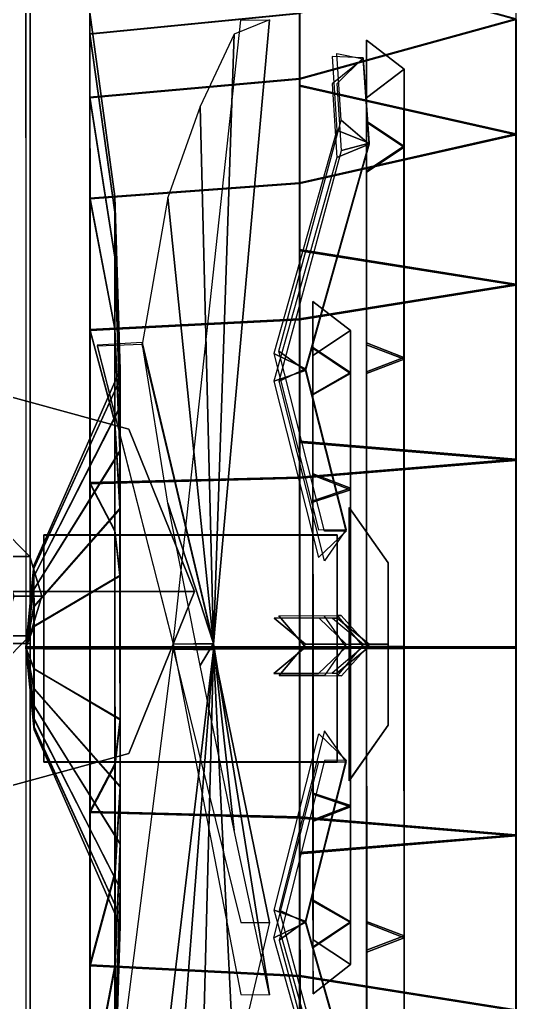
# Model space of a CAD drawing. Extents: x -9.3 to 15.5, y -7 to 5.4.
# Drawn here: x 5.637 to 5.977, y 3.089 to 3.736 of the extents above; entities that cross this region are included whole.
import ezdxf

# ---------------------------------------------------------------- set-up
doc = ezdxf.new("R2010")
doc.units = 0

msp = doc.modelspace()

# ---------------------------------------------------------------- linework, layer by layer
for points in [[(14.20877, -3.8, 4.7), (14.20877, 4.8, 4.7), (5.60877, 4.8, 4.7), (5.60877, -3.8, 4.7)], [(5.51256, 3.32484, 9.34181), (5.64339, 3.32484, 9.34181), (5.64339, 4.03874, 9.34181), (5.50953, 4.03874, 9.34181)], [(5.51256, 3.32484, 7.85497), (5.50953, 4.03874, 7.85497), (5.64339, 4.03874, 7.85497), (5.64339, 3.32484, 7.85497)], [(5.64339, 3.32484, 8.59839), (5.64339, 3.32484, 7.85497), (5.64339, 4.03874, 7.85497), (5.64339, 4.03874, 8.59839)], [(5.64339, 3.32484, 8.59839), (5.64339, 4.03874, 8.59839), (5.64339, 4.03874, 9.34181), (5.64339, 3.32484, 9.34181)], [(5.6405, 3.32288, 9.30462), (5.82057, 3.32281, 9.19437), (5.82047, 3.88824, 9.19385), (5.64038, 3.99236, 9.304)], [(5.64073, 3.99104, 7.88462), (5.82078, 3.88713, 7.99506), (5.82088, 3.3217, 7.99558), (5.64085, 3.32157, 7.88524)], [(5.82056, 3.58416, 9.04764), (5.82047, 3.88824, 9.19385), (5.82057, 3.45808, 9.1)], [(5.82047, 3.88824, 9.19385), (5.82056, 3.58416, 9.04764), (5.82057, 3.69239, 8.96443)], [(5.82047, 3.88824, 9.19385), (5.82057, 3.32281, 9.19437), (5.82057, 3.45808, 9.1)], [(5.82058, 3.7754, 8.85604), (5.82047, 3.88824, 9.19385), (5.82057, 3.69239, 8.96443)], [(5.82078, 3.88713, 7.99506), (5.82071, 3.77492, 8.33308), (5.82075, 3.69171, 8.22484)], [(5.82079, 3.58332, 8.14184), (5.82078, 3.88713, 7.99506), (5.82075, 3.69171, 8.22484)], [(5.82079, 3.58332, 8.14184), (5.82083, 3.45714, 8.08971), (5.82078, 3.88713, 7.99506)], [(5.82083, 3.45714, 8.08971), (5.82088, 3.3217, 7.99558), (5.82078, 3.88713, 7.99506)], [(5.96285, 3.73611, 8.83343), (5.8206, 3.69677, 8.81074), (5.82062, 3.73985, 8.70646), (5.96287, 3.78372, 8.7182)], [(5.96293, 3.78349, 8.47098), (5.82068, 3.73965, 8.48273), (5.82071, 3.69637, 8.37852), (5.96297, 3.73567, 8.35583)], [(5.96285, 3.73611, 8.83343), (5.82058, 3.7754, 8.85604), (5.82057, 3.69239, 8.96443), (5.96284, 3.66031, 8.93241)], [(5.82071, 3.77492, 8.33308), (5.96297, 3.73567, 8.35583), (5.96301, 3.65968, 8.25699), (5.82075, 3.69171, 8.22484)], [(5.68271, 3.74028, 8.59456), (5.82065, 3.75448, 8.59458), (5.82062, 3.73985, 8.70646), (5.68269, 3.72614, 8.70277)], [(5.82068, 3.73965, 8.48273), (5.82065, 3.75448, 8.59458), (5.68271, 3.74028, 8.59456), (5.68274, 3.72594, 8.48637)], [(5.8206, 3.69677, 8.81074), (5.68267, 3.68447, 8.80363), (5.68269, 3.72614, 8.70277), (5.82062, 3.73985, 8.70646)], [(5.68271, 3.74028, 8.59456), (5.68269, 3.72614, 8.70277), (5.69906, 3.60903, 8.67151), (5.69908, 3.61907, 8.59467)], [(5.68274, 3.72594, 8.48637), (5.68271, 3.74028, 8.59456), (5.69908, 3.61907, 8.59467), (5.6991, 3.60888, 8.51786)], [(5.82071, 3.69637, 8.37852), (5.82068, 3.73965, 8.48273), (5.68274, 3.72594, 8.48637), (5.68277, 3.68408, 8.38558)], [(5.80089, 3.73538, 8.56738), (5.76398, 3.32452, 8.59729), (5.73747, 3.32475, 8.59678), (5.78208, 3.73512, 8.56748)], [(5.76398, 3.32452, 8.59729), (5.80089, 3.73538, 8.56738), (5.77749, 3.72589, 8.68687)], [(5.82059, 3.62817, 8.90032), (5.8206, 3.69677, 8.81074), (5.96285, 3.73611, 8.83343), (5.96284, 3.66031, 8.93241)], [(5.96297, 3.73567, 8.35583), (5.82071, 3.69637, 8.37852), (5.82075, 3.6276, 8.28907), (5.96301, 3.65968, 8.25699)], [(5.69906, 3.60903, 8.67151), (5.68269, 3.72614, 8.70277), (5.68267, 3.68447, 8.80363), (5.69905, 3.57944, 8.74313)], [(5.68277, 3.68408, 8.38558), (5.68274, 3.72594, 8.48637), (5.6991, 3.60888, 8.51786), (5.69912, 3.57916, 8.44629)], [(5.7553, 3.67842, 8.78471), (5.76398, 3.32452, 8.59729), (5.77749, 3.72589, 8.68687)], [(5.86453, 3.66881, 8.79422), (5.88926, 3.65236, 8.78476), (5.8893, 3.70301, 8.59429), (5.86457, 3.722, 8.59425)], [(5.86463, 3.66807, 8.39449), (5.86457, 3.722, 8.59425), (5.8893, 3.70301, 8.59429), (5.88935, 3.65165, 8.40402)], [(5.84806, 3.66931, 8.77173), (5.84522, 3.71328, 8.79706), (5.86235, 3.70965, 8.81872), (5.86635, 3.65348, 8.78636)], [(5.86635, 3.65348, 8.78636), (5.86235, 3.70965, 8.81872), (5.84197, 3.69318, 8.82915), (5.84504, 3.64476, 8.80126)], [(5.86645, 3.65427, 8.40486), (5.86246, 3.71037, 8.37239), (5.84208, 3.71117, 8.39187), (5.84513, 3.66281, 8.41985)], [(5.84816, 3.64951, 8.38383), (5.84534, 3.69343, 8.35842), (5.86246, 3.71037, 8.37239), (5.86645, 3.65427, 8.40486)], [(5.88926, 3.65236, 8.78476), (5.86454, 3.63589, 8.77529), (5.86458, 3.68402, 8.59432), (5.8893, 3.70301, 8.59429)], [(5.88935, 3.65165, 8.40402), (5.8893, 3.70301, 8.59429), (5.86458, 3.68402, 8.59432), (5.86463, 3.63522, 8.41353)], [(5.68267, 3.68447, 8.80363), (5.8206, 3.69677, 8.81074), (5.82059, 3.62817, 8.90032), (5.68266, 3.61811, 8.89027)], [(5.82071, 3.69637, 8.37852), (5.68277, 3.68408, 8.38558), (5.68281, 3.61757, 8.29907), (5.82075, 3.6276, 8.28907)], [(5.82056, 3.58416, 9.04764), (5.96284, 3.56146, 9.0084), (5.96284, 3.66031, 8.93241), (5.82057, 3.69239, 8.96443)], [(5.96301, 3.65968, 8.25699), (5.96305, 3.5607, 8.18119), (5.82079, 3.58332, 8.14184), (5.82075, 3.69171, 8.22484)], [(5.68266, 3.61811, 8.89027), (5.69904, 3.53232, 8.80465), (5.69905, 3.57944, 8.74313), (5.68267, 3.68447, 8.80363)], [(5.68281, 3.61757, 8.29907), (5.68277, 3.68408, 8.38558), (5.69912, 3.57916, 8.44629), (5.69915, 3.53194, 8.38486)], [(5.76398, 3.32452, 8.59729), (5.7553, 3.67842, 8.78471), (5.73389, 3.61842, 8.87347)], [(5.80704, 3.51725, 8.68412), (5.84806, 3.66931, 8.77173), (5.86635, 3.65348, 8.78636), (5.82447, 3.50468, 8.70063)], [(5.86452, 3.52277, 8.9408), (5.88925, 3.51325, 8.92438), (5.88926, 3.65236, 8.78476), (5.86453, 3.66881, 8.79422)], [(5.86463, 3.66807, 8.39449), (5.88935, 3.65165, 8.40402), (5.88941, 3.51203, 8.26491), (5.8647, 3.52149, 8.24845)], [(5.82452, 3.50562, 8.49085), (5.86645, 3.65427, 8.40486), (5.84513, 3.66281, 8.41985), (5.80374, 3.5158, 8.5049)], [(5.80709, 3.49761, 8.4717), (5.84816, 3.64951, 8.38383), (5.86645, 3.65427, 8.40486), (5.82452, 3.50562, 8.49085)], [(5.96284, 3.56146, 9.0084), (5.82059, 3.53872, 8.96909), (5.82059, 3.62817, 8.90032), (5.96284, 3.66031, 8.93241)], [(5.82078, 3.53802, 8.22047), (5.96305, 3.5607, 8.18119), (5.96301, 3.65968, 8.25699), (5.82075, 3.6276, 8.28907)], [(5.82447, 3.50468, 8.70063), (5.86635, 3.65348, 8.78636), (5.84504, 3.64476, 8.80126), (5.80369, 3.4976, 8.71647)], [(5.88925, 3.51325, 8.92438), (5.86453, 3.50372, 8.90794), (5.86454, 3.63589, 8.77529), (5.88926, 3.65236, 8.78476)], [(5.88935, 3.65165, 8.40402), (5.86463, 3.63522, 8.41353), (5.86469, 3.50257, 8.28137), (5.88941, 3.51203, 8.26491)], [(5.82059, 3.53872, 8.96909), (5.68266, 3.53159, 8.95679), (5.68266, 3.61811, 8.89027), (5.82059, 3.62817, 8.90032)], [(5.68284, 3.53092, 8.23271), (5.82078, 3.53802, 8.22047), (5.82075, 3.6276, 8.28907), (5.68281, 3.61757, 8.29907)], [(5.69904, 3.53232, 8.80465), (5.68266, 3.61811, 8.89027), (5.68266, 3.53159, 8.95679), (5.69904, 3.47089, 8.85187)], [(5.68281, 3.61757, 8.29907), (5.69915, 3.53194, 8.38486), (5.69917, 3.47042, 8.33775), (5.68284, 3.53092, 8.23271)], [(5.69908, 3.61907, 8.59467), (5.69906, 3.60903, 8.67151), (5.70251, 3.49897, 8.64213), (5.70252, 3.50516, 8.59478)], [(5.6991, 3.60888, 8.51786), (5.69908, 3.61907, 8.59467), (5.70252, 3.50516, 8.59478), (5.70253, 3.49889, 8.54744)], [(5.71711, 3.52169, 8.93987), (5.76398, 3.32452, 8.59729), (5.73389, 3.61842, 8.87347)], [(5.70251, 3.49897, 8.64213), (5.69906, 3.60903, 8.67151), (5.69905, 3.57944, 8.74313), (5.7025, 3.48074, 8.68626)], [(5.69912, 3.57916, 8.44629), (5.6991, 3.60888, 8.51786), (5.70253, 3.49889, 8.54744), (5.70255, 3.48057, 8.50334)], [(5.96284, 3.56146, 9.0084), (5.82056, 3.58416, 9.04764), (5.82057, 3.45808, 9.1), (5.96285, 3.44632, 9.05622)], [(5.82079, 3.58332, 8.14184), (5.96305, 3.5607, 8.18119), (5.96308, 3.44547, 8.13358), (5.82083, 3.45714, 8.08971)], [(5.69904, 3.53232, 8.80465), (5.7025, 3.45171, 8.72418), (5.7025, 3.48074, 8.68626), (5.69905, 3.57944, 8.74313)], [(5.69915, 3.53194, 8.38486), (5.69912, 3.57916, 8.44629), (5.70255, 3.48057, 8.50334), (5.70256, 3.45147, 8.46548)], [(5.8206, 3.43451, 9.01237), (5.82059, 3.53872, 8.96909), (5.96284, 3.56146, 9.0084), (5.96285, 3.44632, 9.05622)], [(5.96305, 3.5607, 8.18119), (5.82078, 3.53802, 8.22047), (5.82081, 3.43374, 8.17738), (5.96308, 3.44547, 8.13358)], [(5.82935, 3.51927, 8.7094), (5.85407, 3.50272, 8.69979), (5.85409, 3.53095, 8.59552), (5.82937, 3.55009, 8.59556)], [(5.8294, 3.51986, 8.48157), (5.82937, 3.55009, 8.59556), (5.85409, 3.53095, 8.59552), (5.85412, 3.50325, 8.49111)], [(5.68266, 3.53159, 8.95679), (5.82059, 3.53872, 8.96909), (5.8206, 3.43451, 9.01237), (5.68266, 3.43081, 8.99865)], [(5.82078, 3.53802, 8.22047), (5.68284, 3.53092, 8.23271), (5.68287, 3.43006, 8.19104), (5.82081, 3.43374, 8.17738)], [(5.68266, 3.43081, 8.99865), (5.69904, 3.39933, 8.88159), (5.69904, 3.47089, 8.85187), (5.68266, 3.53159, 8.95679)], [(5.7025, 3.45171, 8.72418), (5.69904, 3.53232, 8.80465), (5.69904, 3.47089, 8.85187), (5.70249, 3.41385, 8.75328)], [(5.69915, 3.53194, 8.38486), (5.70256, 3.45147, 8.46548), (5.70257, 3.41355, 8.43645), (5.69917, 3.47042, 8.33775)], [(5.69919, 3.3988, 8.30816), (5.68287, 3.43006, 8.19104), (5.68284, 3.53092, 8.23271), (5.69917, 3.47042, 8.33775)], [(5.85407, 3.50272, 8.69979), (5.82936, 3.48856, 8.69156), (5.82938, 3.51457, 8.59547), (5.85409, 3.53095, 8.59552)], [(5.85412, 3.50325, 8.49111), (5.85409, 3.53095, 8.59552), (5.82938, 3.51457, 8.59547), (5.8294, 3.48905, 8.49925)], [(5.76398, 3.325, 8.59274), (5.71711, 3.52309, 8.25069), (5.68746, 3.52126, 8.25287), (5.73747, 3.32444, 8.59278)], [(5.76398, 3.32452, 8.59729), (5.71711, 3.52169, 8.93987), (5.68746, 3.52072, 8.93719), (5.73747, 3.32475, 8.59678)], [(5.71711, 3.52309, 8.25069), (5.76398, 3.325, 8.59274), (5.73389, 3.41723, 8.20012)], [(5.82934, 3.43567, 8.79257), (5.85407, 3.42615, 8.77598), (5.85407, 3.50272, 8.69979), (5.82935, 3.51927, 8.7094)], [(5.8294, 3.51986, 8.48157), (5.85412, 3.50325, 8.49111), (5.85416, 3.42707, 8.41453), (5.82944, 3.43668, 8.39797)], [(5.86454, 3.32301, 8.99472), (5.88927, 3.32298, 8.97574), (5.88925, 3.51325, 8.92438), (5.86452, 3.52277, 8.9408)], [(5.8647, 3.52149, 8.24845), (5.88941, 3.51203, 8.26491), (5.88946, 3.32157, 8.21425), (5.86474, 3.32153, 8.19526)], [(5.85133, 3.39988, 8.55204), (5.82452, 3.50562, 8.49085), (5.80374, 3.5158, 8.5049), (5.83316, 3.39978, 8.57203)], [(5.83703, 3.39895, 8.61597), (5.80704, 3.51725, 8.68412), (5.82447, 3.50468, 8.70063), (5.85131, 3.39883, 8.63965)], [(5.88927, 3.32298, 8.97574), (5.86455, 3.32294, 8.95674), (5.86453, 3.50372, 8.90794), (5.88925, 3.51325, 8.92438)], [(5.88941, 3.51203, 8.26491), (5.86469, 3.50257, 8.28137), (5.86473, 3.3216, 8.23324), (5.88946, 3.32157, 8.21425)], [(5.83705, 3.37944, 8.54009), (5.80709, 3.49761, 8.4717), (5.82452, 3.50562, 8.49085), (5.85133, 3.39988, 8.55204)], [(5.57841, 3.50148, 10.19751), (5.57841, 3.50148, 10.30033), (5.70825, 3.46592, 10.30033), (5.70825, 3.46592, 10.19751)], [(5.57841, 3.50148, 10.19751), (5.70825, 3.46592, 10.19751), (5.70825, 3.46592, 10.09469), (5.57841, 3.50148, 10.09469)], [(5.57841, 3.35923, 10.09469), (5.57841, 3.50148, 10.09469), (5.70825, 3.46592, 10.09469), (5.75153, 3.35923, 10.09469)], [(5.57841, 3.35923, 10.30033), (5.75153, 3.35923, 10.30033), (5.70825, 3.46592, 10.30033), (5.57841, 3.50148, 10.30033)], [(5.64593, 3.37443, 8.60887), (5.70251, 3.49897, 8.64213), (5.7025, 3.48074, 8.68626), (5.64592, 3.36904, 8.6219)], [(5.70253, 3.49889, 8.54744), (5.70252, 3.50516, 8.59478), (5.64593, 3.37626, 8.59488), (5.64593, 3.3744, 8.5809)], [(5.70252, 3.50516, 8.59478), (5.70251, 3.49897, 8.64213), (5.64593, 3.37443, 8.60887), (5.64593, 3.37626, 8.59488)], [(5.85131, 3.39883, 8.63965), (5.82447, 3.50468, 8.70063), (5.80369, 3.4976, 8.71647), (5.83314, 3.38145, 8.64956)], [(5.85407, 3.42615, 8.77598), (5.82935, 3.41799, 8.76177), (5.82936, 3.48856, 8.69156), (5.85407, 3.50272, 8.69979)], [(5.85412, 3.50325, 8.49111), (5.8294, 3.48905, 8.49925), (5.82943, 3.41884, 8.42868), (5.85416, 3.42707, 8.41453)], [(5.70255, 3.48057, 8.50334), (5.70253, 3.49889, 8.54744), (5.64593, 3.3744, 8.5809), (5.64594, 3.36899, 8.56788)], [(5.7025, 3.45171, 8.72418), (5.64592, 3.36047, 8.6331), (5.64592, 3.36904, 8.6219), (5.7025, 3.48074, 8.68626)], [(5.70256, 3.45147, 8.46548), (5.70255, 3.48057, 8.50334), (5.64594, 3.36899, 8.56788), (5.64594, 3.3604, 8.5567)], [(5.69904, 3.39933, 8.88159), (5.7025, 3.36975, 8.7716), (5.70249, 3.41385, 8.75328), (5.69904, 3.47089, 8.85187)], [(5.70259, 3.36942, 8.41821), (5.69919, 3.3988, 8.30816), (5.69917, 3.47042, 8.33775), (5.70257, 3.41355, 8.43645)], [(5.75153, 3.35923, 10.19751), (5.70825, 3.46592, 10.19751), (5.70825, 3.46592, 10.30033), (5.75153, 3.35923, 10.30033)], [(5.75153, 3.35923, 10.19751), (5.75153, 3.35923, 10.09469), (5.70825, 3.46592, 10.09469), (5.70825, 3.46592, 10.19751)], [(5.82057, 3.32281, 9.19437), (5.82059, 3.32274, 9.11794), (5.82057, 3.45808, 9.1)], [(5.96286, 3.32273, 9.07261), (5.96285, 3.44632, 9.05622), (5.82057, 3.45808, 9.1), (5.82059, 3.32274, 9.11794)], [(5.82086, 3.32178, 8.07201), (5.82088, 3.3217, 7.99558), (5.82083, 3.45714, 8.08971)], [(5.96311, 3.32184, 8.11742), (5.82086, 3.32178, 8.07201), (5.82083, 3.45714, 8.08971), (5.96308, 3.44547, 8.13358)], [(5.64592, 3.36047, 8.6331), (5.7025, 3.45171, 8.72418), (5.70249, 3.41385, 8.75328), (5.64592, 3.34929, 8.6417)], [(5.70256, 3.45147, 8.46548), (5.64594, 3.3604, 8.5567), (5.64595, 3.3492, 8.54812), (5.70257, 3.41355, 8.43645)], [(5.96286, 3.32273, 9.07261), (5.82062, 3.32266, 9.0272), (5.8206, 3.43451, 9.01237), (5.96285, 3.44632, 9.05622)], [(5.82084, 3.32186, 8.16276), (5.96311, 3.32184, 8.11742), (5.96308, 3.44547, 8.13358), (5.82081, 3.43374, 8.17738)], [(5.82062, 3.32266, 9.0272), (5.68268, 3.32262, 9.01299), (5.68266, 3.43081, 8.99865), (5.8206, 3.43451, 9.01237)], [(5.82935, 3.32168, 8.82281), (5.85408, 3.32173, 8.80367), (5.85407, 3.42615, 8.77598), (5.82934, 3.43567, 8.79257)], [(5.82944, 3.43668, 8.39797), (5.85416, 3.42707, 8.41453), (5.85418, 3.3228, 8.3863), (5.82947, 3.32284, 8.36715)], [(5.69904, 3.39933, 8.88159), (5.68266, 3.43081, 8.99865), (5.68268, 3.32262, 9.01299), (5.69906, 3.32251, 8.89178)], [(5.68289, 3.32185, 8.1769), (5.82084, 3.32186, 8.16276), (5.82081, 3.43374, 8.17738), (5.68287, 3.43006, 8.19104)], [(5.68287, 3.43006, 8.19104), (5.69919, 3.3988, 8.30816), (5.69921, 3.32196, 8.29812), (5.68289, 3.32185, 8.1769)], [(5.85408, 3.32173, 8.80367), (5.82936, 3.32177, 8.78729), (5.82935, 3.41799, 8.76177), (5.85407, 3.42615, 8.77598)], [(5.85416, 3.42707, 8.41453), (5.82943, 3.41884, 8.42868), (5.82946, 3.32275, 8.40267), (5.85418, 3.3228, 8.3863)], [(5.76398, 3.325, 8.59274), (5.7553, 3.31036, 8.19254), (5.73389, 3.41723, 8.20012)], [(5.7025, 3.36975, 8.7716), (5.64592, 3.33626, 8.64711), (5.64592, 3.34929, 8.6417), (5.70249, 3.41385, 8.75328)], [(5.64595, 3.33616, 8.54274), (5.70259, 3.36942, 8.41821), (5.70257, 3.41355, 8.43645), (5.64595, 3.3492, 8.54812)], [(5.85324, 3.41442, 8.54134), (5.85324, 3.41449, 8.64513), (5.87898, 3.37803, 8.62411), (5.87898, 3.37799, 8.56241)], [(5.85324, 3.41449, 8.64513), (5.85324, 3.32464, 8.69709), (5.87898, 3.32461, 8.655), (5.87898, 3.37803, 8.62411)], [(5.85324, 3.3245, 8.48952), (5.85324, 3.41442, 8.54134), (5.87898, 3.37799, 8.56241), (5.87898, 3.32453, 8.5316)], [(5.62518, 3.38252, 10.92338), (5.64312, 3.3823, 10.85519), (5.62384, 3.4017, 10.85712), (5.607, 3.40197, 10.91939)], [(5.60347, 3.38204, 10.09249), (5.58456, 3.40137, 10.09345), (5.62384, 3.4017, 10.85712), (5.64312, 3.3823, 10.85519)], [(5.65241, 3.3964, 8.63751), (5.84532, 3.39643, 8.63756), (5.84534, 3.39624, 8.55133), (5.65243, 3.39621, 8.55128)], [(5.65241, 3.32182, 8.68079), (5.84532, 3.32185, 8.68084), (5.84532, 3.39643, 8.63756), (5.65241, 3.3964, 8.63751)], [(5.65243, 3.39621, 8.55128), (5.84534, 3.39624, 8.55133), (5.84536, 3.32147, 8.50839), (5.65246, 3.32143, 8.50834)], [(5.7025, 3.36975, 8.7716), (5.69904, 3.39933, 8.88159), (5.69906, 3.32251, 8.89178), (5.7025, 3.32241, 8.77787)], [(5.69919, 3.3988, 8.30816), (5.70259, 3.36942, 8.41821), (5.7026, 3.32207, 8.41202), (5.69921, 3.32196, 8.29812)], [(5.62518, 3.38252, 10.92338), (5.63266, 3.35611, 10.92507), (5.651, 3.35611, 10.85448), (5.64312, 3.3823, 10.85519)], [(5.60347, 3.38204, 10.09249), (5.64312, 3.3823, 10.85519), (5.651, 3.35611, 10.85448), (5.61111, 3.35611, 10.09213)], [(5.64593, 3.3744, 8.5809), (5.64593, 3.37626, 8.59488), (5.64067, 3.32223, 8.59493)], [(5.64593, 3.37626, 8.59488), (5.64593, 3.37443, 8.60887), (5.64067, 3.32223, 8.59493)], [(5.87898, 3.37803, 8.62411), (5.87898, 3.32461, 8.655), (5.87898, 3.27116, 8.62419), (5.87898, 3.37799, 8.56241)], [(5.87898, 3.37799, 8.56241), (5.87898, 3.27116, 8.62419), (5.87898, 3.27111, 8.56249), (5.87898, 3.32453, 8.5316)], [(5.64067, 3.32223, 8.59493), (5.64593, 3.37443, 8.60887), (5.64592, 3.36904, 8.6219)], [(5.64594, 3.36899, 8.56788), (5.64593, 3.3744, 8.5809), (5.64067, 3.32223, 8.59493)], [(5.64592, 3.33626, 8.64711), (5.7025, 3.36975, 8.7716), (5.7025, 3.32241, 8.77787), (5.64592, 3.32228, 8.64896)], [(5.64592, 3.36047, 8.6331), (5.64067, 3.32223, 8.59493), (5.64592, 3.36904, 8.6219)], [(5.64594, 3.3604, 8.5567), (5.64594, 3.36899, 8.56788), (5.64067, 3.32223, 8.59493)], [(5.70259, 3.36942, 8.41821), (5.64595, 3.33616, 8.54274), (5.64595, 3.32218, 8.54091), (5.7026, 3.32207, 8.41202)], [(5.57841, 3.35923, 10.09469), (5.75153, 3.35923, 10.09469), (5.70825, 3.25255, 10.09469), (5.57841, 3.21699, 10.09469)], [(5.57841, 3.35923, 10.30033), (5.57841, 3.21699, 10.30033), (5.70825, 3.25255, 10.30033), (5.75153, 3.35923, 10.30033)], [(5.64067, 3.32223, 8.59493), (5.64592, 3.36047, 8.6331), (5.64592, 3.34929, 8.6417)], [(5.64594, 3.3604, 8.5567), (5.64067, 3.32223, 8.59493), (5.64595, 3.3492, 8.54812)], [(5.75153, 3.35923, 10.19751), (5.75153, 3.35923, 10.30033), (5.70825, 3.25255, 10.30033), (5.70825, 3.25255, 10.19751)], [(5.75153, 3.35923, 10.19751), (5.70825, 3.25255, 10.19751), (5.70825, 3.25255, 10.09469), (5.75153, 3.35923, 10.09469)], [(5.60347, 3.33018, 10.09249), (5.61111, 3.35611, 10.09213), (5.651, 3.35611, 10.85448), (5.64312, 3.32992, 10.85519)], [(5.62518, 3.3297, 10.92338), (5.64312, 3.32992, 10.85519), (5.651, 3.35611, 10.85448), (5.63266, 3.35611, 10.92507)], [(5.64592, 3.33626, 8.64711), (5.64067, 3.32223, 8.59493), (5.64592, 3.34929, 8.6417)], [(5.64067, 3.32223, 8.59493), (5.64595, 3.33616, 8.54274), (5.64595, 3.3492, 8.54812)], [(5.85135, 3.32454, 8.50732), (5.82458, 3.32442, 8.38515), (5.80381, 3.34168, 8.38334), (5.83318, 3.34181, 8.5174)], [(5.82458, 3.32442, 8.38515), (5.86655, 3.32427, 8.21343), (5.84524, 3.34153, 8.21352), (5.80381, 3.34168, 8.38334)], [(5.80704, 3.34311, 8.80733), (5.84807, 3.34328, 8.98283), (5.86636, 3.3227, 8.97643), (5.82447, 3.32254, 8.8047)], [(5.83703, 3.34299, 8.6708), (5.80704, 3.34311, 8.80733), (5.82447, 3.32254, 8.8047), (5.85131, 3.32243, 8.68254)], [(5.86655, 3.32427, 8.21343), (5.86259, 3.3242, 8.14861), (5.8422, 3.34147, 8.15765), (5.84524, 3.34153, 8.21352)], [(5.84807, 3.34328, 8.98283), (5.84523, 3.34333, 9.03357), (5.86236, 3.32276, 9.04126), (5.86636, 3.3227, 8.97643)], [(5.64067, 3.32223, 8.59493), (5.64592, 3.33626, 8.64711), (5.64592, 3.32228, 8.64896)], [(5.64595, 3.33616, 8.54274), (5.64067, 3.32223, 8.59493), (5.64595, 3.32218, 8.54091)], [(5.51256, 3.32484, 9.34181), (5.5156, 2.61094, 9.34181), (5.64339, 2.61094, 9.34181), (5.64339, 3.32484, 9.34181)], [(5.51256, 3.32484, 7.85497), (5.64339, 3.32484, 7.85497), (5.64339, 2.61094, 7.85497), (5.5156, 2.61094, 7.85497)], [(5.60347, 3.33018, 10.09249), (5.64312, 3.32992, 10.85519), (5.62384, 3.31052, 10.85712), (5.58456, 3.31085, 10.09345)], [(5.62518, 3.3297, 10.92338), (5.607, 3.31025, 10.91939), (5.62384, 3.31052, 10.85712), (5.64312, 3.32992, 10.85519)], [(5.64339, 3.32484, 8.59839), (5.64339, 3.32484, 9.34181), (5.64339, 2.61094, 9.34181), (5.64339, 2.61094, 8.59839)], [(5.64339, 3.32484, 8.59839), (5.64339, 2.61094, 8.59839), (5.64339, 2.61094, 7.85497), (5.64339, 3.32484, 7.85497)], [(5.80089, 3.09367, 8.25188), (5.76398, 3.325, 8.59274), (5.73747, 3.32444, 8.59278), (5.78208, 3.09387, 8.25205)], [(5.7553, 3.31036, 8.19254), (5.76398, 3.325, 8.59274), (5.77749, 3.20189, 8.20035)], [(5.76398, 3.325, 8.59274), (5.80089, 3.09367, 8.25188), (5.77749, 3.20189, 8.20035)], [(5.83707, 3.30397, 8.51905), (5.80715, 3.30384, 8.3825), (5.82458, 3.32442, 8.38515), (5.85135, 3.32454, 8.50732)], [(5.80715, 3.30384, 8.3825), (5.84827, 3.30368, 8.20703), (5.86655, 3.32427, 8.21343), (5.82458, 3.32442, 8.38515)], [(5.85324, 3.32464, 8.69709), (5.85324, 3.23473, 8.64526), (5.87898, 3.27116, 8.62419), (5.87898, 3.32461, 8.655)], [(5.85324, 3.23465, 8.54147), (5.85324, 3.3245, 8.48952), (5.87898, 3.32453, 8.5316), (5.87898, 3.27111, 8.56249)], [(5.64061, 2.65341, 9.30524), (5.82067, 2.75739, 9.1949), (5.82057, 3.32281, 9.19437), (5.6405, 3.32288, 9.30462)], [(5.64593, 3.30829, 8.64713), (5.64067, 3.32223, 8.59493), (5.64592, 3.32228, 8.64896)], [(5.64594, 3.27005, 8.60897), (5.64067, 3.32223, 8.59493), (5.64594, 3.27546, 8.62199)], [(5.64067, 3.32223, 8.59493), (5.64593, 3.30829, 8.64713), (5.64593, 3.29526, 8.64175)], [(5.64594, 3.28406, 8.63317), (5.64067, 3.32223, 8.59493), (5.64593, 3.29526, 8.64175)], [(5.64595, 3.3082, 8.54276), (5.64067, 3.32223, 8.59493), (5.64596, 3.29517, 8.54817)], [(5.64595, 3.27003, 8.581), (5.64067, 3.32223, 8.59493), (5.64595, 3.2682, 8.59498)], [(5.64596, 3.28399, 8.55677), (5.64067, 3.32223, 8.59493), (5.64595, 3.27541, 8.56796)], [(5.64067, 3.32223, 8.59493), (5.64594, 3.28406, 8.63317), (5.64594, 3.27546, 8.62199)], [(5.64067, 3.32223, 8.59493), (5.64596, 3.28399, 8.55677), (5.64596, 3.29517, 8.54817)], [(5.64067, 3.32223, 8.59493), (5.64595, 3.3082, 8.54276), (5.64595, 3.32218, 8.54091)], [(5.64067, 3.32223, 8.59493), (5.64594, 3.27005, 8.60897), (5.64595, 3.2682, 8.59498)], [(5.64067, 3.32223, 8.59493), (5.64595, 3.27003, 8.581), (5.64595, 3.27541, 8.56796)], [(5.82098, 2.75628, 7.99611), (5.64097, 2.6521, 7.88586), (5.64085, 3.32157, 7.88524), (5.82088, 3.3217, 7.99558)], [(5.70251, 3.27506, 8.77168), (5.64593, 3.30829, 8.64713), (5.64592, 3.32228, 8.64896), (5.7025, 3.32241, 8.77787)], [(5.64595, 3.3082, 8.54276), (5.7026, 3.27473, 8.4183), (5.7026, 3.32207, 8.41202), (5.64595, 3.32218, 8.54091)], [(5.65244, 3.24705, 8.63785), (5.84534, 3.24708, 8.63789), (5.84532, 3.32185, 8.68084), (5.65241, 3.32182, 8.68079)], [(5.65246, 3.32143, 8.50834), (5.84536, 3.32147, 8.50839), (5.84537, 3.24689, 8.55167), (5.65246, 3.24685, 8.55162)], [(5.68268, 3.32262, 9.01299), (5.82062, 3.32266, 9.0272), (5.82064, 3.21078, 9.01257), (5.6827, 3.21441, 8.99885)], [(5.6827, 3.21441, 8.99885), (5.69907, 3.24568, 8.88174), (5.69906, 3.32251, 8.89178), (5.68268, 3.32262, 9.01299)], [(5.69922, 3.24515, 8.3083), (5.68291, 3.21366, 8.19124), (5.68289, 3.32185, 8.1769), (5.69921, 3.32196, 8.29812)], [(5.82084, 3.32186, 8.16276), (5.68289, 3.32185, 8.1769), (5.68291, 3.21366, 8.19124), (5.82085, 3.21001, 8.17759)], [(5.76398, 3.32081, 8.5946), (5.71711, 2.92555, 8.59407), (5.68746, 2.92835, 8.59456), (5.73747, 3.32113, 8.59506)], [(5.69907, 3.24568, 8.88174), (5.70251, 3.27506, 8.77168), (5.7025, 3.32241, 8.77787), (5.69906, 3.32251, 8.89178)], [(5.7026, 3.27473, 8.4183), (5.69922, 3.24515, 8.3083), (5.69921, 3.32196, 8.29812), (5.7026, 3.32207, 8.41202)], [(5.71711, 2.92555, 8.59407), (5.76398, 3.32081, 8.5946), (5.73389, 2.93468, 8.71103)], [(5.76398, 3.32081, 8.5946), (5.7553, 2.98155, 8.80737), (5.73389, 2.93468, 8.71103)], [(5.80089, 3.14128, 8.96537), (5.76398, 3.32081, 8.5946), (5.73747, 3.32113, 8.59506), (5.78208, 3.14133, 8.9651)], [(5.7553, 2.98155, 8.80737), (5.76398, 3.32081, 8.5946), (5.77749, 3.04255, 8.89741)], [(5.76398, 3.32081, 8.5946), (5.80089, 3.14128, 8.96537), (5.77749, 3.04255, 8.89741)], [(5.82447, 3.32254, 8.8047), (5.86636, 3.3227, 8.97643), (5.84505, 3.30543, 8.97633), (5.80371, 3.30527, 8.80649)], [(5.85131, 3.32243, 8.68254), (5.82447, 3.32254, 8.8047), (5.80371, 3.30527, 8.80649), (5.83315, 3.30515, 8.67245)], [(5.82059, 3.32274, 9.11794), (5.82057, 3.32281, 9.19437), (5.82062, 3.18738, 9.10025)], [(5.82057, 3.32281, 9.19437), (5.82067, 2.75739, 9.1949), (5.82062, 3.18738, 9.10025)], [(5.96289, 3.1991, 9.05645), (5.96286, 3.32273, 9.07261), (5.82059, 3.32274, 9.11794), (5.82062, 3.18738, 9.10025)], [(5.82064, 3.21078, 9.01257), (5.82062, 3.32266, 9.0272), (5.96286, 3.32273, 9.07261), (5.96289, 3.1991, 9.05645)], [(5.96311, 3.32184, 8.11742), (5.82084, 3.32186, 8.16276), (5.82085, 3.21001, 8.17759), (5.96312, 3.19825, 8.13381)], [(5.82086, 3.32178, 8.07201), (5.96311, 3.32184, 8.11742), (5.96312, 3.19825, 8.13381), (5.82088, 3.18644, 8.08996)], [(5.82088, 3.3217, 7.99558), (5.82086, 3.32178, 8.07201), (5.82088, 3.18644, 8.08996)], [(5.82098, 2.75628, 7.99611), (5.82088, 3.3217, 7.99558), (5.82088, 3.18644, 8.08996)], [(5.82938, 3.20784, 8.79199), (5.8541, 3.21746, 8.77544), (5.85408, 3.32173, 8.80367), (5.82935, 3.32168, 8.82281)], [(5.8541, 3.21746, 8.77544), (5.82938, 3.22568, 8.76128), (5.82936, 3.32177, 8.78729), (5.85408, 3.32173, 8.80367)], [(5.85418, 3.3228, 8.3863), (5.82946, 3.32275, 8.40267), (5.82947, 3.22653, 8.42819), (5.85419, 3.21839, 8.414)], [(5.82947, 3.32284, 8.36715), (5.85418, 3.3228, 8.3863), (5.85419, 3.21839, 8.414), (5.82948, 3.20885, 8.39739)], [(5.86636, 3.3227, 8.97643), (5.86236, 3.32276, 9.04126), (5.84199, 3.30548, 9.03221), (5.84505, 3.30543, 8.97633)], [(5.84827, 3.30368, 8.20703), (5.84546, 3.30363, 8.15628), (5.86259, 3.3242, 8.14861), (5.86655, 3.32427, 8.21343)], [(5.86459, 3.12304, 8.94153), (5.88931, 3.13251, 8.92508), (5.88927, 3.32298, 8.97574), (5.86454, 3.32301, 8.99472)], [(5.88931, 3.13251, 8.92508), (5.8646, 3.14197, 8.90861), (5.86455, 3.32294, 8.95674), (5.88927, 3.32298, 8.97574)], [(5.88946, 3.32157, 8.21425), (5.86473, 3.3216, 8.23324), (5.86475, 3.14081, 8.28204), (5.88948, 3.13129, 8.26562)], [(5.86474, 3.32153, 8.19526), (5.88946, 3.32157, 8.21425), (5.88948, 3.13129, 8.26562), (5.86477, 3.12176, 8.24918)], [(5.64593, 3.30829, 8.64713), (5.70251, 3.27506, 8.77168), (5.70253, 3.23092, 8.75345), (5.64593, 3.29526, 8.64175)], [(5.7026, 3.27473, 8.4183), (5.64595, 3.3082, 8.54276), (5.64596, 3.29517, 8.54817), (5.70261, 3.23063, 8.43662)], [(5.70254, 3.19301, 8.72442), (5.64594, 3.28406, 8.63317), (5.64593, 3.29526, 8.64175), (5.70253, 3.23092, 8.75345)], [(5.64596, 3.28399, 8.55677), (5.70261, 3.19277, 8.46572), (5.70261, 3.23063, 8.43662), (5.64596, 3.29517, 8.54817)], [(5.64594, 3.28406, 8.63317), (5.70254, 3.19301, 8.72442), (5.70256, 3.16391, 8.68656), (5.64594, 3.27546, 8.62199)], [(5.70261, 3.19277, 8.46572), (5.64596, 3.28399, 8.55677), (5.64595, 3.27541, 8.56796), (5.7026, 3.16374, 8.50363)], [(5.70257, 3.14559, 8.64246), (5.64594, 3.27005, 8.60897), (5.64594, 3.27546, 8.62199), (5.70256, 3.16391, 8.68656)], [(5.64595, 3.27003, 8.581), (5.70259, 3.1455, 8.54777), (5.7026, 3.16374, 8.50363), (5.64595, 3.27541, 8.56796)], [(5.70251, 3.27506, 8.77168), (5.69907, 3.24568, 8.88174), (5.69909, 3.17406, 8.85215), (5.70253, 3.23092, 8.75345)], [(5.69922, 3.24515, 8.3083), (5.7026, 3.27473, 8.4183), (5.70261, 3.23063, 8.43662), (5.69922, 3.17358, 8.33802)], [(5.64594, 3.27005, 8.60897), (5.70257, 3.14559, 8.64246), (5.70258, 3.13931, 8.59512), (5.64595, 3.2682, 8.59498)], [(5.70259, 3.1455, 8.54777), (5.64595, 3.27003, 8.581), (5.64595, 3.2682, 8.59498), (5.70258, 3.13931, 8.59512)], [(5.83705, 3.26752, 8.64976), (5.80709, 3.14933, 8.71813), (5.82453, 3.14133, 8.69899), (5.85133, 3.24708, 8.63782)], [(5.85324, 3.23473, 8.64526), (5.85324, 3.23465, 8.54147), (5.87898, 3.27111, 8.56249), (5.87898, 3.27116, 8.62419)], [(5.85135, 3.24814, 8.55021), (5.82459, 3.14228, 8.48922), (5.80382, 3.14935, 8.47336), (5.83319, 3.2655, 8.54029)], [(5.57841, 3.21699, 10.19751), (5.70825, 3.25255, 10.19751), (5.70825, 3.25255, 10.30033), (5.57841, 3.21699, 10.30033)], [(5.57841, 3.21699, 10.19751), (5.57841, 3.21699, 10.09469), (5.70825, 3.25255, 10.09469), (5.70825, 3.25255, 10.19751)], [(5.65246, 3.24685, 8.55162), (5.84537, 3.24689, 8.55167), (5.84534, 3.24708, 8.63789), (5.65244, 3.24705, 8.63785)], [(5.85133, 3.24708, 8.63782), (5.82453, 3.14133, 8.69899), (5.80377, 3.13114, 8.68494), (5.83317, 3.24717, 8.61781)], [(5.83707, 3.24801, 8.57388), (5.80715, 3.1297, 8.50572), (5.82459, 3.14228, 8.48922), (5.85135, 3.24814, 8.55021)], [(5.69907, 3.24568, 8.88174), (5.6827, 3.21441, 8.99885), (5.68273, 3.11355, 8.95718), (5.69909, 3.17406, 8.85215)], [(5.68291, 3.21366, 8.19124), (5.69922, 3.24515, 8.3083), (5.69922, 3.17358, 8.33802), (5.68291, 3.11288, 8.2331)], [(5.69911, 3.11254, 8.80503), (5.70254, 3.19301, 8.72442), (5.70253, 3.23092, 8.75345), (5.69909, 3.17406, 8.85215)], [(5.70261, 3.19277, 8.46572), (5.69922, 3.11215, 8.38525), (5.69922, 3.17358, 8.33802), (5.70261, 3.23063, 8.43662)], [(5.85414, 3.14128, 8.69887), (5.82942, 3.15547, 8.69071), (5.82938, 3.22568, 8.76128), (5.8541, 3.21746, 8.77544)], [(5.85419, 3.21839, 8.414), (5.82947, 3.22653, 8.42819), (5.82946, 3.15596, 8.4984), (5.85419, 3.14181, 8.49018)], [(5.82067, 3.1065, 8.96949), (5.68273, 3.11355, 8.95718), (5.6827, 3.21441, 8.99885), (5.82064, 3.21078, 9.01257)], [(5.82942, 3.12467, 8.70839), (5.85414, 3.14128, 8.69887), (5.8541, 3.21746, 8.77544), (5.82938, 3.20784, 8.79199)], [(5.82948, 3.20885, 8.39739), (5.85419, 3.21839, 8.414), (5.85419, 3.14181, 8.49018), (5.82947, 3.12525, 8.48056)], [(5.68291, 3.11288, 8.2331), (5.82086, 3.1058, 8.22087), (5.82085, 3.21001, 8.17759), (5.68291, 3.21366, 8.19124)], [(5.96292, 3.08387, 9.00884), (5.82067, 3.1065, 8.96949), (5.82064, 3.21078, 9.01257), (5.96289, 3.1991, 9.05645)], [(5.82086, 3.1058, 8.22087), (5.96313, 3.08311, 8.18163), (5.96312, 3.19825, 8.13381), (5.82085, 3.21001, 8.17759)], [(5.82066, 3.0612, 9.04812), (5.96292, 3.08387, 9.00884), (5.96289, 3.1991, 9.05645), (5.82062, 3.18738, 9.10025)], [(5.96312, 3.19825, 8.13381), (5.96313, 3.08311, 8.18163), (5.82089, 3.06036, 8.14232), (5.82088, 3.18644, 8.08996)], [(5.70254, 3.19301, 8.72442), (5.69911, 3.11254, 8.80503), (5.69914, 3.06531, 8.7436), (5.70256, 3.16391, 8.68656)], [(5.69922, 3.11215, 8.38525), (5.70261, 3.19277, 8.46572), (5.7026, 3.16374, 8.50363), (5.69921, 3.06504, 8.44677)], [(5.82067, 2.75739, 9.1949), (5.82066, 3.0612, 9.04812), (5.82062, 3.18738, 9.10025)], [(5.82089, 3.06036, 8.14232), (5.82098, 2.75628, 7.99611), (5.82088, 3.18644, 8.08996)], [(5.68276, 3.02691, 8.89082), (5.69911, 3.11254, 8.80503), (5.69909, 3.17406, 8.85215), (5.68273, 3.11355, 8.95718)], [(5.69922, 3.11215, 8.38525), (5.68291, 3.02636, 8.29961), (5.68291, 3.11288, 8.2331), (5.69922, 3.17358, 8.33802)], [(5.69916, 3.03559, 8.67204), (5.70257, 3.14559, 8.64246), (5.70256, 3.16391, 8.68656), (5.69914, 3.06531, 8.7436)], [(5.70259, 3.1455, 8.54777), (5.6992, 3.03545, 8.51839), (5.69921, 3.06504, 8.44677), (5.7026, 3.16374, 8.50363)], [(5.85417, 3.11358, 8.59445), (5.82944, 3.12995, 8.59449), (5.82942, 3.15547, 8.69071), (5.85414, 3.14128, 8.69887)], [(5.85419, 3.14181, 8.49018), (5.82946, 3.15596, 8.4984), (5.82944, 3.12995, 8.59449), (5.85417, 3.11358, 8.59445)], [(5.70257, 3.14559, 8.64246), (5.69916, 3.03559, 8.67204), (5.69918, 3.02541, 8.59522), (5.70258, 3.13931, 8.59512)], [(5.6992, 3.03545, 8.51839), (5.70259, 3.1455, 8.54777), (5.70258, 3.13931, 8.59512), (5.69918, 3.02541, 8.59522)], [(5.82459, 3.14228, 8.48922), (5.86657, 2.99348, 8.40351), (5.84525, 3.0022, 8.38859), (5.80382, 3.14935, 8.47336)], [(5.80709, 3.14933, 8.71813), (5.84817, 2.99745, 8.80603), (5.86647, 2.9927, 8.78501), (5.82453, 3.14133, 8.69899)], [(5.82453, 3.14133, 8.69899), (5.86647, 2.9927, 8.78501), (5.84516, 2.98415, 8.77), (5.80377, 3.13114, 8.68494)], [(5.80715, 3.1297, 8.50572), (5.84827, 2.97765, 8.41812), (5.86657, 2.99348, 8.40351), (5.82459, 3.14228, 8.48922)], [(5.82945, 3.09443, 8.5944), (5.85417, 3.11358, 8.59445), (5.85414, 3.14128, 8.69887), (5.82942, 3.12467, 8.70839)], [(5.82947, 3.12525, 8.48056), (5.85419, 3.14181, 8.49018), (5.85417, 3.11358, 8.59445), (5.82945, 3.09443, 8.5944)], [(5.88937, 2.99289, 8.78598), (5.86465, 3.00931, 8.77644), (5.8646, 3.14197, 8.90861), (5.88931, 3.13251, 8.92508)], [(5.88948, 3.13129, 8.26562), (5.86475, 3.14081, 8.28204), (5.86474, 3.00865, 8.41469), (5.88947, 2.99219, 8.40523)], [(5.86465, 2.97646, 8.79549), (5.88937, 2.99289, 8.78598), (5.88931, 3.13251, 8.92508), (5.86459, 3.12304, 8.94153)], [(5.86477, 3.12176, 8.24918), (5.88948, 3.13129, 8.26562), (5.88947, 2.99219, 8.40523), (5.86476, 2.97572, 8.39576)], [(5.68273, 3.11355, 8.95718), (5.82067, 3.1065, 8.96949), (5.8207, 3.01692, 8.90089), (5.68276, 3.02691, 8.89082)], [(5.69911, 3.11254, 8.80503), (5.68276, 3.02691, 8.89082), (5.6828, 2.96039, 8.8043), (5.69914, 3.06531, 8.7436)], [(5.68291, 3.02636, 8.29961), (5.69922, 3.11215, 8.38525), (5.69921, 3.06504, 8.44677), (5.6829, 2.96, 8.38626)], [(5.82086, 3.1058, 8.22087), (5.68291, 3.11288, 8.2331), (5.68291, 3.02636, 8.29961), (5.82086, 3.01635, 8.28964)], [(5.82067, 3.1065, 8.96949), (5.96292, 3.08387, 9.00884), (5.96296, 2.98489, 8.93304), (5.8207, 3.01692, 8.90089)], [(5.96313, 3.08311, 8.18163), (5.82086, 3.1058, 8.22087), (5.82086, 3.01635, 8.28964), (5.96313, 2.98426, 8.25762)]]:
    msp.add_3dface(points)

doc.saveas('drawing.dxf')
